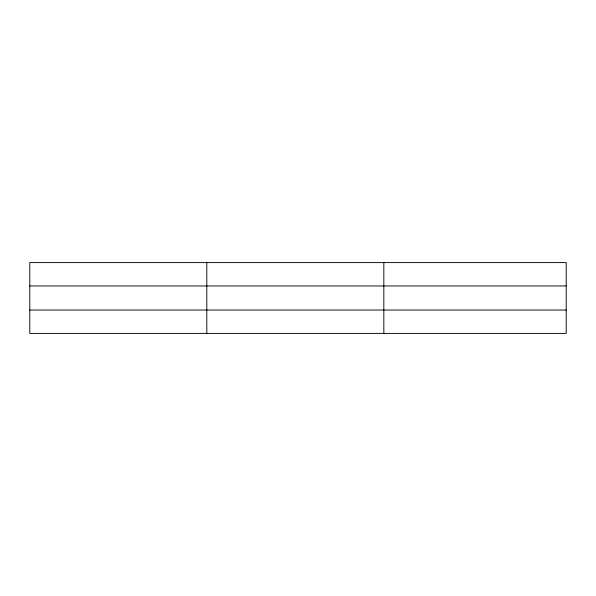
<?xml version="1.0" encoding="UTF-8"?>
<svg xmlns="http://www.w3.org/2000/svg" width="596" height="596" viewBox="0 0 596 596"><rect width="100%" height="100%" fill="white"/><g stroke="black" fill="none" stroke-linecap="round" stroke-linejoin="round"><path stroke-width="0.89" d="M566.2 285.961L566.2 262.598L29.8 262.598L29.8 333.402L566.2 333.402L566.2 285.961L29.8 285.961M29.8 310.039L566.2 310.039M383.824 262.598L383.824 333.402M206.812 262.598L206.812 333.402"/></g></svg>
